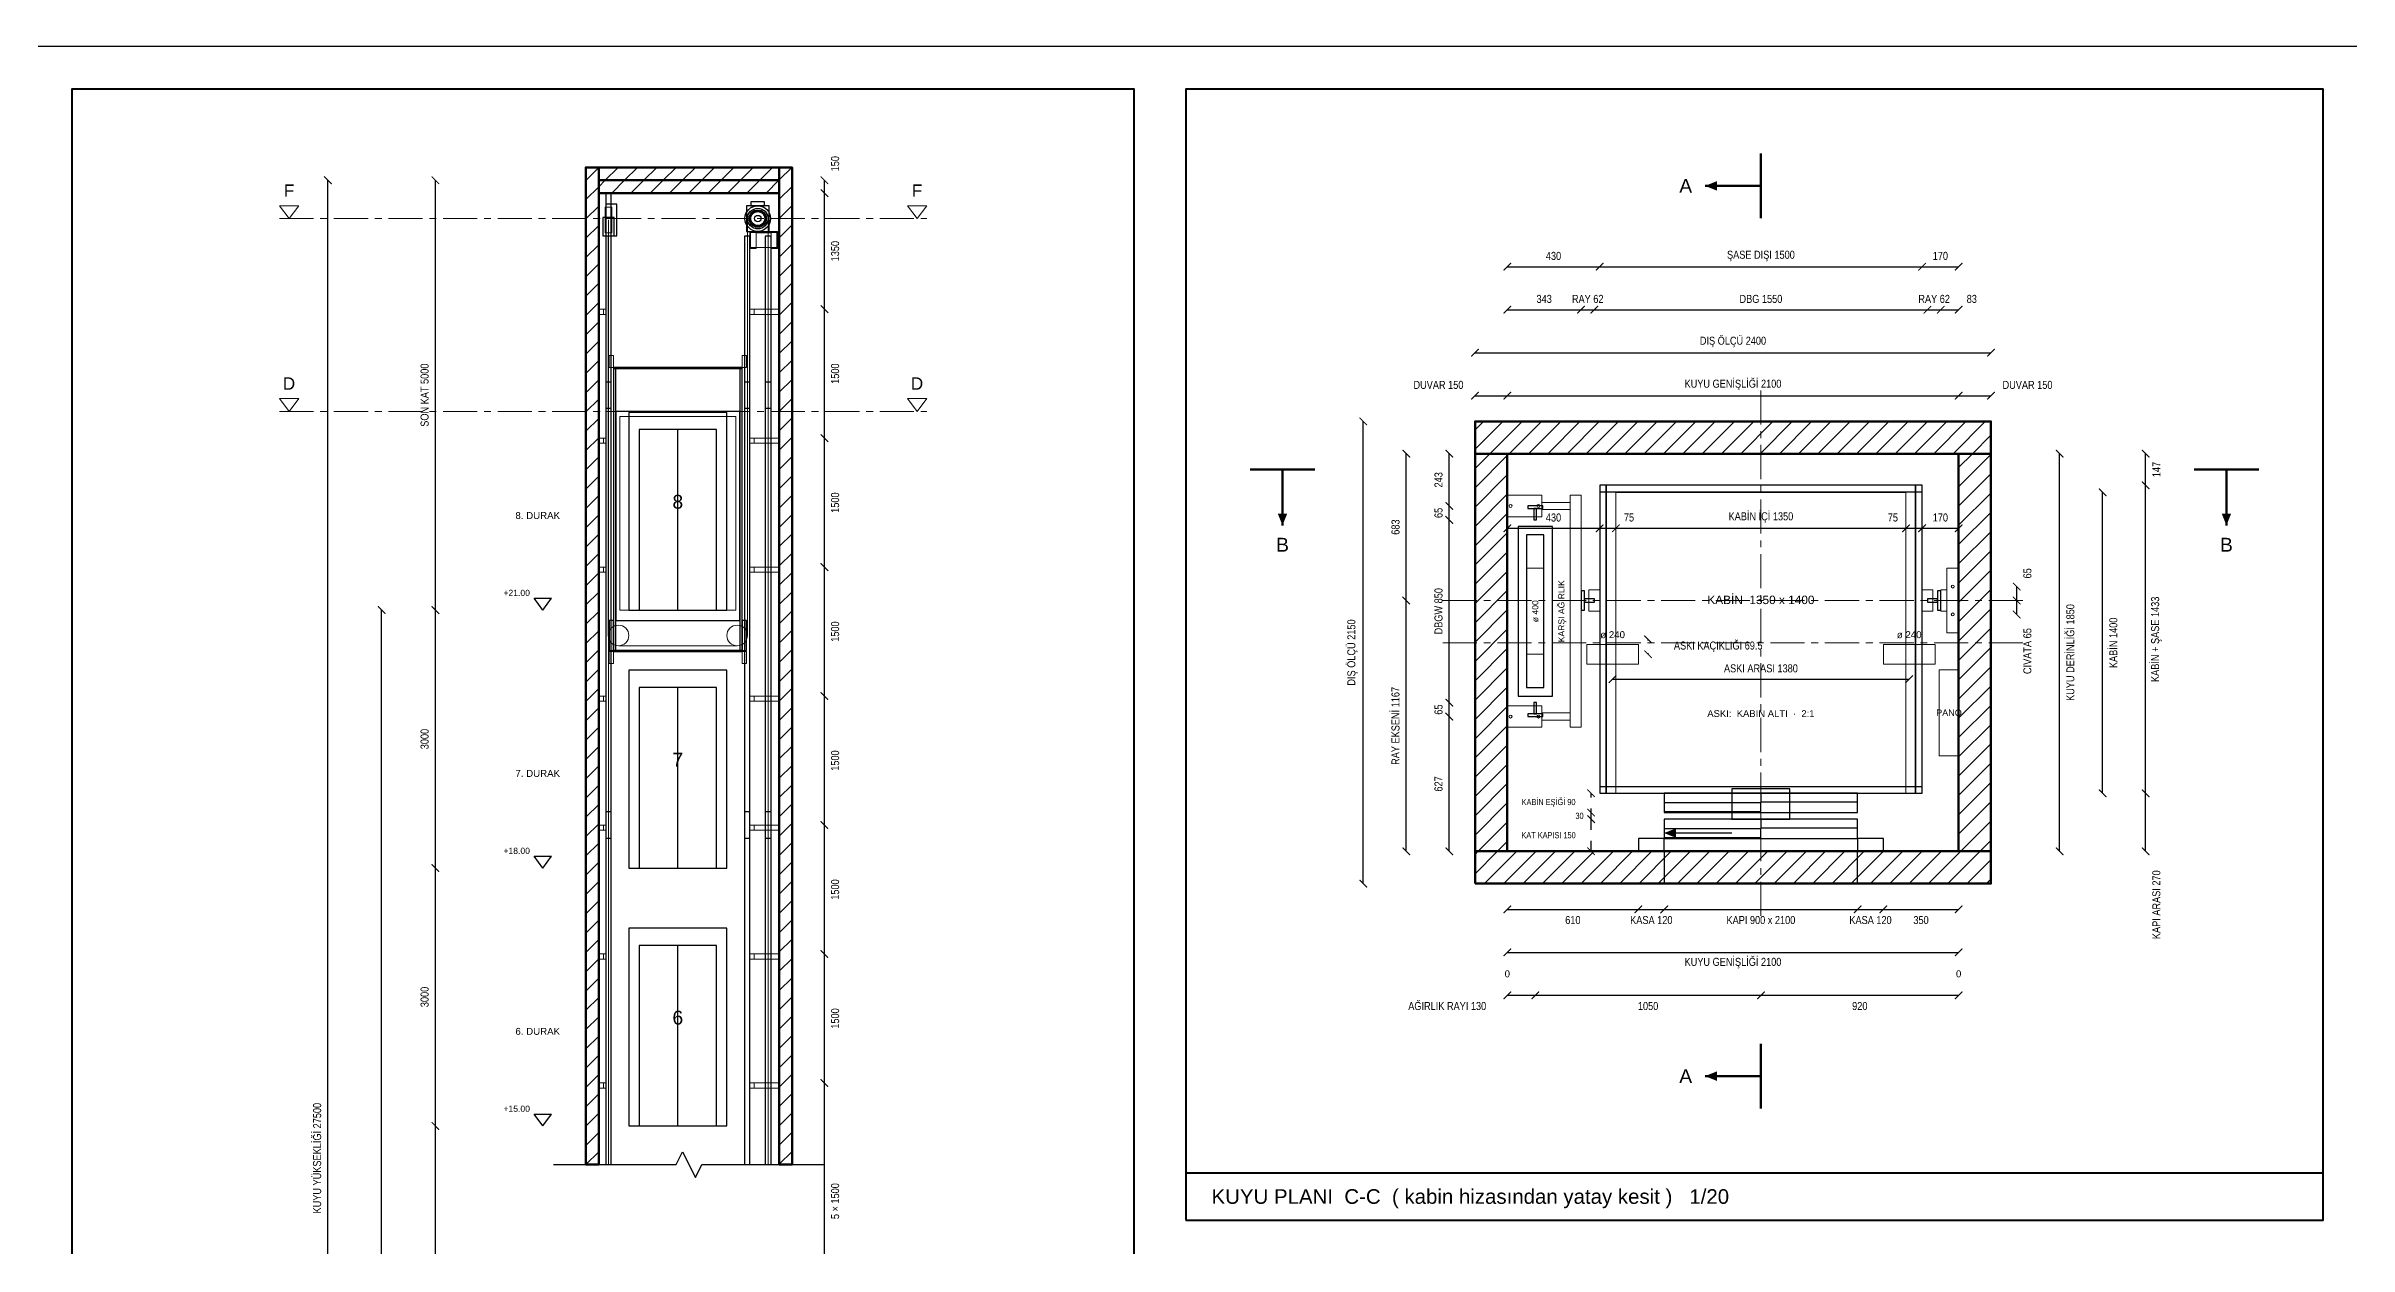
# Model space of a CAD drawing. Header units: millimetres. Extents: x -4216 to -974, y 1159 to 1759.
# Drawn here: x -3804 to -3268, y 1480 to 1759 of the extents above; entities that cross this region are included whole.
import ezdxf
from ezdxf.enums import TextEntityAlignment as Align

# ---------------------------------------------------------------- set-up
doc = ezdxf.new("R2010")
doc.units = ezdxf.units.MM
doc.linetypes.add('CENTER', pattern=[5.08, 3.175, -0.635, 0.635, -0.635])
doc.linetypes.add('DASHED', pattern=[1.524, 1.27, -0.254])
for name, color, linetype, lineweight in [('AGIRLIK', 30, 'Continuous', 30), ('BAGLANTI', 8, 'Continuous', 25), ('CERCEVE', 7, 'Continuous', 40), ('CIVATA', 3, 'Continuous', 13), ('EKSEN', 1, 'CENTER', 13), ('GIZLI', 8, 'DASHED', 13), ('HALAT', 6, 'Continuous', 18), ('KABIN', 7, 'Continuous', 30), ('KABIN-IC', 6, 'Continuous', 20), ('KAPI', 30, 'Continuous', 30), ('KASNAK', 90, 'Continuous', 20), ('KESIT', 7, 'Continuous', 50), ('KONSOL', 3, 'Continuous', 18), ('KUYU-DUVAR', 7, 'Continuous', 50), ('KUYU-IC', 7, 'Continuous', 25), ('MAKINE', 5, 'Continuous', 30), ('OLCU', 5, 'Continuous', 13), ('PANO', 150, 'Continuous', 20), ('PATEN', 200, 'Continuous', 20), ('RAY', 3, 'Continuous', 25), ('SASE', 6, 'Continuous', 30), ('SEVIYE', 2, 'Continuous', 13), ('t-çap', 7, 'Continuous', 25), ('TARAMA', 8, 'Continuous', 13), ('YAZI', 7, 'Continuous', 0)]:
    doc.layers.add(name, color=color, linetype=linetype, lineweight=lineweight)
doc.styles.add('ASANSOR', font='arial.ttf')
doc.styles.add('OpenSansCondensed-Light', font='OpenSansCondensed-Light.ttf')
doc.dimstyles.new('EZDXF', dxfattribs={"dimtxt": 0.25, "dimasz": 0.175, "dimexe": 0.375, "dimexo": 0.125, "dimgap": 0.1, "dimtad": 1, "dimlfac": 100, "dimzin": 12, "dimdsep": 46, "dimtxsty": 'OpenSansCondensed-Light', "dimblk": 'ARCHTICK', "dimcen": 2.5, "dimazin": 3, "dimtfac": 0.5, "dimtmove": 2, "dimatfit": 3})

# ---------------------------------------------------------------- blocks, each defined once
blk = doc.blocks.new('_ARCHTICK')
at = {"color": 0, "linetype": 'BYBLOCK', "const_width": 0.15}
blk.add_lwpolyline([(-0.5, -0.5), (0.5, 0.5)], dxfattribs=at)
blk = doc.blocks.new('*D59')
at = {"color": 0}
blk.add_line((-150, 2120), (0, 2120), dxfattribs=at)
at = {"layer": 'Defpoints'}
for p in [(-150, 2120), (-150, 0), (0, 0)]:
    blk.add_point(p, dxfattribs=at)
at = {"layer": 'OLCU', "color": 0, "xscale": 35, "yscale": 35, "rotation": 180}
blk.add_blockref('_ARCHTICK', (-150, 2120), dxfattribs=at)
at = {"layer": 'OLCU', "color": 0, "xscale": 35, "yscale": 35}
blk.add_blockref('_ARCHTICK', (0, 2120), dxfattribs=at)
at = {"layer": 'OLCU', "color": 5, "insert": (-320.4, 2170), "char_height": 37.23, "attachment_point": 5, "style": 'OpenSansCondensed-Light'}
blk.add_mtext('DUVAR 150', dxfattribs=at)
blk = doc.blocks.new('*D61')
at = {"color": 0}
blk.add_line((2100, 2120), (2250, 2120), dxfattribs=at)
at = {"layer": 'Defpoints'}
for p in [(2100, 2120), (2100, 0), (2250, 0)]:
    blk.add_point(p, dxfattribs=at)
at = {"layer": 'OLCU', "color": 0, "xscale": 35, "yscale": 35, "rotation": 180}
blk.add_blockref('_ARCHTICK', (2100, 2120), dxfattribs=at)
at = {"layer": 'OLCU', "color": 0, "xscale": 35, "yscale": 35}
blk.add_blockref('_ARCHTICK', (2250, 2120), dxfattribs=at)
at = {"layer": 'OLCU', "color": 5, "insert": (2420.4, 2170), "char_height": 37.23, "attachment_point": 5, "style": 'OpenSansCondensed-Light'}
blk.add_mtext('DUVAR 150', dxfattribs=at)
blk = doc.blocks.new('*D63')
at = {"color": 0}
blk.add_line((0, 2520), (343, 2520), dxfattribs=at)
at = {"layer": 'Defpoints'}
for p in [(0, 2520), (0, 0), (343, 0)]:
    blk.add_point(p, dxfattribs=at)
at = {"layer": 'OLCU', "color": 0, "xscale": 35, "yscale": 35, "rotation": 180}
blk.add_blockref('_ARCHTICK', (0, 2520), dxfattribs=at)
at = {"layer": 'OLCU', "color": 0, "xscale": 35, "yscale": 35}
blk.add_blockref('_ARCHTICK', (343, 2520), dxfattribs=at)
at = {"layer": 'OLCU', "color": 5, "insert": (171.5, 2570), "char_height": 37.23, "attachment_point": 5, "style": 'OpenSansCondensed-Light'}
blk.add_mtext('343', dxfattribs=at)
blk = doc.blocks.new('*D77')
at = {"color": 0}
blk.add_line((0, -670), (130, -670), dxfattribs=at)
at = {"layer": 'Defpoints'}
for p in [(0, 0), (130, 0), (0, -670)]:
    blk.add_point(p, dxfattribs=at)
at = {"layer": 'OLCU', "color": 0, "xscale": 35, "yscale": 35, "rotation": 180}
blk.add_blockref('_ARCHTICK', (0, -670), dxfattribs=at)
at = {"layer": 'OLCU', "color": 0, "xscale": 35, "yscale": 35}
blk.add_blockref('_ARCHTICK', (130, -670), dxfattribs=at)
at = {"layer": 'OLCU', "color": 5, "insert": (-279.6, -720), "char_height": 37.232, "attachment_point": 5, "style": 'OpenSansCondensed-Light'}
blk.add_mtext('AĞIRLIK RAYI 130', dxfattribs=at)
blk = doc.blocks.new('*D80')
at = {"color": 0}
blk.add_line((-270, 0), (-270, 627), dxfattribs=at)
at = {"layer": 'Defpoints'}
for p in [(0, 627), (-270, 0), (0, 0)]:
    blk.add_point(p, dxfattribs=at)
at = {"layer": 'OLCU', "color": 0, "xscale": 35, "yscale": 35}
for p, rotation in [((-270, 627), 90), ((-270, 0), 270)]:
    blk.add_blockref('_ARCHTICK', p, dxfattribs=dict(at, rotation=rotation))
at = {"layer": 'OLCU', "color": 5, "insert": (-320, 313.5), "char_height": 37.23, "attachment_point": 5, "rotation": 90, "style": 'OpenSansCondensed-Light'}
blk.add_mtext('627', dxfattribs=at)
blk = doc.blocks.new('*D81')
at = {"color": 0}
blk.add_line((-270, 627), (-270, 692), dxfattribs=at)
at = {"layer": 'Defpoints'}
for p in [(0, 692), (-270, 627), (0, 627)]:
    blk.add_point(p, dxfattribs=at)
at = {"layer": 'OLCU', "color": 0, "xscale": 35, "yscale": 35}
for p, rotation in [((-270, 692), 270), ((-270, 627), 90)]:
    blk.add_blockref('_ARCHTICK', p, dxfattribs=dict(at, rotation=rotation))
at = {"layer": 'OLCU', "color": 5, "insert": (-320, 659.5), "char_height": 37.23, "attachment_point": 5, "rotation": 90, "style": 'OpenSansCondensed-Light'}
blk.add_mtext('65', dxfattribs=at)
blk = doc.blocks.new('*D83')
at = {"color": 0}
blk.add_line((-270, 1542), (-270, 1607), dxfattribs=at)
at = {"layer": 'Defpoints'}
for p in [(-270, 1542), (0, 1607), (0, 1542)]:
    blk.add_point(p, dxfattribs=at)
at = {"layer": 'OLCU', "color": 0, "xscale": 35, "yscale": 35}
for p, rotation in [((-270, 1607), 270), ((-270, 1542), 90)]:
    blk.add_blockref('_ARCHTICK', p, dxfattribs=dict(at, rotation=rotation))
at = {"layer": 'OLCU', "color": 5, "insert": (-320, 1574.5), "char_height": 37.23, "attachment_point": 5, "rotation": 90, "style": 'OpenSansCondensed-Light'}
blk.add_mtext('65', dxfattribs=at)
blk = doc.blocks.new('*D84')
at = {"color": 0}
blk.add_line((-270, 1607), (-270, 1850), dxfattribs=at)
at = {"layer": 'Defpoints'}
for p in [(0, 1850), (-270, 1607), (0, 1607)]:
    blk.add_point(p, dxfattribs=at)
at = {"layer": 'OLCU', "color": 0, "xscale": 35, "yscale": 35}
for p, rotation in [((-270, 1850), 90), ((-270, 1607), 270)]:
    blk.add_blockref('_ARCHTICK', p, dxfattribs=dict(at, rotation=rotation))
at = {"layer": 'OLCU', "color": 5, "insert": (-320, 1728.5), "char_height": 37.23, "attachment_point": 5, "rotation": 90, "style": 'OpenSansCondensed-Light'}
blk.add_mtext('243', dxfattribs=at)
blk = doc.blocks.new('*D85')
at = {"color": 0}
blk.add_line((-470, 0), (-470, 1167), dxfattribs=at)
at = {"layer": 'Defpoints'}
for p in [(0, 1167), (-470, 0), (0, 0)]:
    blk.add_point(p, dxfattribs=at)
at = {"layer": 'OLCU', "color": 0, "xscale": 35, "yscale": 35}
for p, rotation in [((-470, 1167), 90), ((-470, 0), 270)]:
    blk.add_blockref('_ARCHTICK', p, dxfattribs=dict(at, rotation=rotation))
at = {"layer": 'OLCU', "color": 5, "insert": (-520, 583.5), "char_height": 37.232, "attachment_point": 5, "rotation": 90, "style": 'OpenSansCondensed-Light'}
blk.add_mtext('RAY EKSENİ 1167', dxfattribs=at)
blk = doc.blocks.new('*D86')
at = {"color": 0}
blk.add_line((-470, 1167), (-470, 1850), dxfattribs=at)
at = {"layer": 'Defpoints'}
for p in [(0, 1850), (-470, 1167), (0, 1167)]:
    blk.add_point(p, dxfattribs=at)
at = {"layer": 'OLCU', "color": 0, "xscale": 35, "yscale": 35}
for p, rotation in [((-470, 1850), 90), ((-470, 1167), 270)]:
    blk.add_blockref('_ARCHTICK', p, dxfattribs=dict(at, rotation=rotation))
at = {"layer": 'OLCU', "color": 5, "insert": (-520, 1508.5), "char_height": 37.23, "attachment_point": 5, "rotation": 90, "style": 'OpenSansCondensed-Light'}
blk.add_mtext('683', dxfattribs=at)
blk = doc.blocks.new('*D88')
at = {"color": 0}
blk.add_line((2370, 1102), (2370, 1167), dxfattribs=at)
at = {"layer": 'Defpoints'}
for p in [(0, 1167), (0, 1102), (2370, 1102)]:
    blk.add_point(p, dxfattribs=at)
at = {"layer": 'OLCU', "color": 0, "xscale": 35, "yscale": 35}
for p, rotation in [((2370, 1167), 270), ((2370, 1102), 90)]:
    blk.add_blockref('_ARCHTICK', p, dxfattribs=dict(at, rotation=rotation))
at = {"layer": 'OLCU', "color": 5, "insert": (2420, 931.6), "char_height": 37.23, "attachment_point": 5, "rotation": 90, "style": 'OpenSansCondensed-Light'}
blk.add_mtext('CIVATA 65', dxfattribs=at)
blk = doc.blocks.new('*D92')
at = {"color": 0}
blk.add_line((2970, 0), (2970, 270), dxfattribs=at)
at = {"layer": 'Defpoints'}
for p in [(0, 270), (0, 0), (2970, 0)]:
    blk.add_point(p, dxfattribs=at)
at = {"layer": 'OLCU', "color": 0, "xscale": 35, "yscale": 35}
for p, rotation in [((2970, 270), 90), ((2970, 0), 270)]:
    blk.add_blockref('_ARCHTICK', p, dxfattribs=dict(at, rotation=rotation))
at = {"layer": 'OLCU', "color": 5, "insert": (3020, -248.4), "char_height": 37.232, "attachment_point": 5, "rotation": 90, "style": 'OpenSansCondensed-Light'}
blk.add_mtext('KAPI ARASI 270', dxfattribs=at)
blk = doc.blocks.new('*D93')
at = {"color": 0}
blk.add_line((2970, 270), (2970, 1703), dxfattribs=at)
at = {"layer": 'Defpoints'}
for p in [(0, 1703), (0, 270), (2970, 270)]:
    blk.add_point(p, dxfattribs=at)
at = {"layer": 'OLCU', "color": 0, "xscale": 35, "yscale": 35}
for p, rotation in [((2970, 1703), 90), ((2970, 270), 270)]:
    blk.add_blockref('_ARCHTICK', p, dxfattribs=dict(at, rotation=rotation))
at = {"layer": 'OLCU', "color": 5, "insert": (3020, 986.5), "char_height": 37.232, "attachment_point": 5, "rotation": 90, "style": 'OpenSansCondensed-Light'}
blk.add_mtext('KABİN + ŞASE 1433', dxfattribs=at)
blk = doc.blocks.new('*D94')
at = {"color": 0}
blk.add_line((2970, 1703), (2970, 1850), dxfattribs=at)
at = {"layer": 'Defpoints'}
for p in [(0, 1850), (0, 1703), (2970, 1703)]:
    blk.add_point(p, dxfattribs=at)
at = {"layer": 'OLCU', "color": 0, "xscale": 35, "yscale": 35}
for p, rotation in [((2970, 1850), 90), ((2970, 1703), 270)]:
    blk.add_blockref('_ARCHTICK', p, dxfattribs=dict(at, rotation=rotation))
at = {"layer": 'OLCU', "color": 5, "insert": (3020, 1776.5), "char_height": 37.23, "attachment_point": 5, "rotation": 90, "style": 'OpenSansCondensed-Light'}
blk.add_mtext('147', dxfattribs=at)
blk = doc.blocks.new('*D100')
at = {"color": 0}
for p, q in [((390, 100.57), (390, 150)), ((390, 0), (390, 49.43))]:
    blk.add_line(p, q, dxfattribs=at)
at = {"layer": 'Defpoints'}
for p in [(0, 150), (0, 0), (390, 0)]:
    blk.add_point(p, dxfattribs=at)
at = {"layer": 'OLCU', "color": 0, "xscale": 35, "yscale": 35}
for p, rotation in [((390, 150), 90), ((390, 0), 270)]:
    blk.add_blockref('_ARCHTICK', p, dxfattribs=dict(at, rotation=rotation))
at = {"layer": 'OLCU', "color": 5, "insert": (192, 75), "char_height": 28.64, "attachment_point": 5, "style": 'OpenSansCondensed-Light'}
blk.add_mtext('KAT KAPISI 150', dxfattribs=at)
blk = doc.blocks.new('*D101')
at = {"color": 0}
blk.add_line((390, 150), (390, 180), dxfattribs=at)
at = {"layer": 'Defpoints'}
for p in [(0, 180), (0, 150), (390, 150)]:
    blk.add_point(p, dxfattribs=at)
at = {"layer": 'OLCU', "color": 0, "xscale": 35, "yscale": 35}
for p, rotation in [((390, 180), 270), ((390, 150), 90)]:
    blk.add_blockref('_ARCHTICK', p, dxfattribs=dict(at, rotation=rotation))
at = {"layer": 'OLCU', "color": 5, "insert": (336, 165), "char_height": 28.6, "attachment_point": 5, "style": 'OpenSansCondensed-Light'}
blk.add_mtext('30', dxfattribs=at)
blk = doc.blocks.new('*D102')
at = {"color": 0}
for p, q in [((390, 250.57), (390, 270)), ((390, 180), (390, 199.43))]:
    blk.add_line(p, q, dxfattribs=at)
at = {"layer": 'Defpoints'}
for p in [(0, 270), (0, 180), (390, 180)]:
    blk.add_point(p, dxfattribs=at)
at = {"layer": 'OLCU', "color": 0, "xscale": 35, "yscale": 35}
for p, rotation in [((390, 270), 90), ((390, 180), 270)]:
    blk.add_blockref('_ARCHTICK', p, dxfattribs=dict(at, rotation=rotation))
at = {"layer": 'OLCU', "color": 5, "insert": (192, 225), "char_height": 28.64, "attachment_point": 5, "style": 'OpenSansCondensed-Light'}
blk.add_mtext('KABİN EŞİĞİ 90', dxfattribs=at)
blk = doc.blocks.new('*D104')
at = {"color": 0}
for p, q in [((655, 981.616), (655, 986.5)), ((655, 917), (655, 921.884))]:
    blk.add_line(p, q, dxfattribs=at)
at = {"layer": 'Defpoints'}
for p in [(0, 986.5), (0, 917), (655, 917)]:
    blk.add_point(p, dxfattribs=at)
at = {"layer": 'OLCU', "color": 0, "xscale": 35, "yscale": 35}
for p, rotation in [((655, 986.5), 270), ((655, 917), 90)]:
    blk.add_blockref('_ARCHTICK', p, dxfattribs=dict(at, rotation=rotation))
at = {"layer": 'OLCU', "color": 5, "insert": (981.4, 951.75), "char_height": 37.232, "attachment_point": 5, "style": 'OpenSansCondensed-Light'}
blk.add_mtext('ASKI KAÇIKLIĞI 69.5', dxfattribs=at)
blk = doc.blocks.new('CIZIM_KUYU_KESITI_ON', base_point=(-6128.75, -3967))
at = {"layer": 'TARAMA'}
h = blk.add_hatch(dxfattribs=at)
h.set_pattern_fill('ANSI31', scale=50)
h.paths.add_polyline_path([(-150, 9800), (0, 9800), (0, 21400), (-150, 21400)])
h = blk.add_hatch(dxfattribs=at)
h.set_pattern_fill('ANSI31', scale=50)
h.paths.add_polyline_path([(0, 21250), (2100, 21250), (2100, 21400), (0, 21400)])
h = blk.add_hatch(dxfattribs=at)
h.set_pattern_fill('ANSI31', scale=50)
h.paths.add_polyline_path([(0, 21100), (2100, 21100), (2100, 21250), (0, 21250)])
h = blk.add_hatch(dxfattribs=at)
h.set_pattern_fill('ANSI31', scale=50)
h.paths.add_polyline_path([(2100, 9800), (2250, 9800), (2250, 21400), (2100, 21400)])
at = {"layer": 'BAGLANTI', "ltscale": 125}
for points in [[(83, 20605), (210, 20605), (210, 20970), (83, 20970)], [(1718, 20655), (1982, 20655), (1982, 20953), (1718, 20953)]]:
    blk.add_lwpolyline(points, close=True, dxfattribs=at)
at = {"layer": 'CERCEVE', "ltscale": 125}
blk.add_lwpolyline([(-6128.75, -3967), (6228.75, -3967), (6228.75, 22309), (-6128.75, 22309)], close=True, dxfattribs=at)
at = {"layer": 'GIZLI', "ltscale": 125}
blk.add_lwpolyline([(470, 16250), (1370, 16250), (1370, 18350), (470, 18350)], close=True, dxfattribs=at)
at = {"layer": 'HALAT', "ltscale": 125}
for p, q in [((114, 9800), (114, 20788)), ((114, 9800), (114, 20788)), ((1730, 15955), (1730, 20804)), ((1970, 9800), (1970, 20804)), ((1970, 9800), (1970, 20655)), ((110, 15955), (110, 20605)), ((230, 15835), (1610, 15835))]:
    blk.add_line(p, q, dxfattribs=at)
at = {"layer": 'KABIN', "ltscale": 125}
blk.add_lwpolyline([(200, 16130), (1640, 16130), (1640, 18560), (200, 18560)], close=True, dxfattribs=at)
at = {"layer": 'KABIN-IC', "ltscale": 125}
blk.add_lwpolyline([(245, 16250), (1595, 16250), (1595, 18500), (245, 18500)], close=True, dxfattribs=at)
at = {"layer": 'KAPI', "ltscale": 125}
for p, q in [((920, 16250), (920, 18350)), ((920, 13250), (920, 15350)), ((920, 10250), (920, 12350))]:
    blk.add_line(p, q, dxfattribs=at)
for points in [[(350, 16250), (1490, 16250), (1490, 18550), (350, 18550)], [(470, 16250), (1370, 16250), (1370, 18350), (470, 18350)], [(350, 13250), (1490, 13250), (1490, 15550), (350, 15550)], [(470, 13250), (1370, 13250), (1370, 15350), (470, 15350)], [(350, 10250), (1490, 10250), (1490, 12550), (350, 12550)], [(470, 10250), (1370, 10250), (1370, 12350), (470, 12350)]]:
    blk.add_lwpolyline(points, close=True, dxfattribs=at)
at = {"layer": 'KASNAK', "ltscale": 125}
blk.add_lwpolyline([(74, 20638), (154, 20638), (154, 20938), (74, 20938)], close=True, dxfattribs=at)
for centre in [(1850, 20804), (230, 15955), (1610, 15955)]:
    blk.add_circle(centre, 120, dxfattribs=at)
at = {"layer": 'KONSOL', "ltscale": 125}
for p, q in [((1832, 20643.5), (1765.5, 20643.5)), ((1765.5, 20466.5), (1765.5, 20643.5)), ((1832, 20643.5), (1765.5, 20643.5)), ((1765.5, 20466.5), (1765.5, 20643.5)), ((2005, 20643.5), (2071.5, 20643.5)), ((2005, 20643.5), (2071.5, 20643.5)), ((2071.5, 20466.5), (2071.5, 20643.5)), ((2071.5, 20466.5), (2071.5, 20643.5)), ((1765.5, 20466.5), (1832, 20466.5)), ((1765.5, 20466.5), (1832, 20466.5)), ((2071.5, 20466.5), (2005, 20466.5)), ((2071.5, 20466.5), (2005, 20466.5))]:
    blk.add_line(p, q, dxfattribs=at)
for points in [[(1757, 20455), (1832, 20455), (1832, 20655), (1757, 20655)], [(1832, 20640), (2005, 20640), (2005, 20655), (1832, 20655)], [(1832, 20466.5), (2005, 20466.5), (2005, 20643.5), (1832, 20643.5)], [(1832, 20466.5), (2005, 20466.5), (2005, 20643.5), (1832, 20643.5)], [(2005, 20455), (2080, 20455), (2080, 20655), (2005, 20655)], [(0, 19690), (55, 19690), (55, 19750), (0, 19750)], [(55, 19690), (83, 19690), (83, 19750), (55, 19750)], [(1757, 19690), (1807, 19690), (1807, 19750), (1757, 19750)], [(1807, 19690), (1940, 19690), (1940, 19750), (1807, 19750)], [(1807, 19690), (1940, 19690), (1940, 19750), (1807, 19750)], [(1940, 19690), (2100, 19690), (2100, 19750), (1940, 19750)], [(1940, 19690), (2100, 19690), (2100, 19750), (1940, 19750)], [(0, 18190), (55, 18190), (55, 18250), (0, 18250)], [(55, 18190), (83, 18190), (83, 18250), (55, 18250)], [(1757, 18190), (1807, 18190), (1807, 18250), (1757, 18250)], [(1807, 18190), (1940, 18190), (1940, 18250), (1807, 18250)], [(1807, 18190), (1940, 18190), (1940, 18250), (1807, 18250)], [(1940, 18190), (2100, 18190), (2100, 18250), (1940, 18250)], [(1940, 18190), (2100, 18190), (2100, 18250), (1940, 18250)], [(0, 16690), (55, 16690), (55, 16750), (0, 16750)], [(55, 16690), (83, 16690), (83, 16750), (55, 16750)], [(1757, 16690), (1807, 16690), (1807, 16750), (1757, 16750)], [(1807, 16690), (1940, 16690), (1940, 16750), (1807, 16750)], [(1807, 16690), (1940, 16690), (1940, 16750), (1807, 16750)], [(1940, 16690), (2100, 16690), (2100, 16750), (1940, 16750)], [(1940, 16690), (2100, 16690), (2100, 16750), (1940, 16750)], [(0, 15190), (55, 15190), (55, 15250), (0, 15250)], [(55, 15190), (83, 15190), (83, 15250), (55, 15250)], [(1757, 15190), (1807, 15190), (1807, 15250), (1757, 15250)], [(1807, 15190), (1940, 15190), (1940, 15250), (1807, 15250)], [(1807, 15190), (1940, 15190), (1940, 15250), (1807, 15250)], [(1940, 15190), (2100, 15190), (2100, 15250), (1940, 15250)], [(1940, 15190), (2100, 15190), (2100, 15250), (1940, 15250)], [(0, 13690), (55, 13690), (55, 13750), (0, 13750)], [(55, 13690), (83, 13690), (83, 13750), (55, 13750)], [(1757, 13690), (1807, 13690), (1807, 13750), (1757, 13750)], [(1807, 13690), (1940, 13690), (1940, 13750), (1807, 13750)], [(1807, 13690), (1940, 13690), (1940, 13750), (1807, 13750)], [(1940, 13690), (2100, 13690), (2100, 13750), (1940, 13750)], [(1940, 13690), (2100, 13690), (2100, 13750), (1940, 13750)], [(0, 12190), (55, 12190), (55, 12250), (0, 12250)], [(55, 12190), (83, 12190), (83, 12250), (55, 12250)], [(1757, 12190), (1807, 12190), (1807, 12250), (1757, 12250)], [(1807, 12190), (1940, 12190), (1940, 12250), (1807, 12250)], [(1807, 12190), (1940, 12190), (1940, 12250), (1807, 12250)], [(1940, 12190), (2100, 12190), (2100, 12250), (1940, 12250)], [(1940, 12190), (2100, 12190), (2100, 12250), (1940, 12250)], [(0, 10690), (55, 10690), (55, 10750), (0, 10750)], [(55, 10690), (83, 10690), (83, 10750), (55, 10750)], [(1757, 10690), (1807, 10690), (1807, 10750), (1757, 10750)], [(1807, 10690), (1940, 10690), (1940, 10750), (1807, 10750)], [(1807, 10690), (1940, 10690), (1940, 10750), (1807, 10750)], [(1940, 10690), (2100, 10690), (2100, 10750), (1940, 10750)], [(1940, 10690), (2100, 10690), (2100, 10750), (1940, 10750)]]:
    blk.add_lwpolyline(points, close=True, dxfattribs=at)
at = {"layer": 'KUYU-DUVAR', "ltscale": 125}
for points in [[(-150, 9800), (0, 9800), (0, 21400), (-150, 21400)], [(0, 21250), (2100, 21250), (2100, 21400), (0, 21400)], [(0, 21100), (2100, 21100), (2100, 21250), (0, 21250)], [(2100, 9800), (2250, 9800), (2250, 21400), (2100, 21400)]]:
    blk.add_lwpolyline(points, close=True, dxfattribs=at)
at = {"layer": 'KUYU-IC', "ltscale": 125}
for p, q in [((-750, 16387.5), (-550, 16387.5)), ((-650, 16250), (-750, 16387.5)), ((-650, 16250), (-550, 16387.5)), ((-750, 13387.5), (-550, 13387.5)), ((-650, 13250), (-750, 13387.5)), ((-650, 13250), (-550, 13387.5)), ((-750, 10387.5), (-550, 10387.5)), ((-650, 10250), (-750, 10387.5)), ((-650, 10250), (-550, 10387.5)), ((900, 9800), (975, 9950)), ((975, 9950), (1125, 9650)), ((-525, 9800), (900, 9800)), ((1125, 9650), (1200, 9800)), ((1200, 9800), (2625, 9800))]:
    blk.add_line(p, q, dxfattribs=at)
at = {"layer": 'MAKINE', "ltscale": 125}
for points in [[(1770, 20953), (1930, 20953), (1930, 21000), (1770, 21000)], [(49, 20605), (179, 20605), (179, 20817), (49, 20817)]]:
    blk.add_lwpolyline(points, close=True, dxfattribs=at)
for radius in [149, 119.2, 119.2, 100.575, 89.4, 81.95, 37.25]:
    blk.add_circle((1850, 20804), radius, dxfattribs=at)
at = {"layer": 'PATEN', "ltscale": 125}
for points in [[(120, 19070), (170, 19070), (170, 19210), (120, 19210)], [(1670, 19070), (1720, 19070), (1720, 19210), (1670, 19210)], [(120, 15630), (170, 15630), (170, 15770), (120, 15770)], [(1670, 15630), (1720, 15630), (1720, 15770), (1670, 15770)]]:
    blk.add_lwpolyline(points, close=True, dxfattribs=at)
at = {"layer": 'RAY', "ltscale": 125}
for points in [[(83, 9800), (145, 9800), (145, 21100), (83, 21100)], [(1695, 9800), (1757, 9800), (1757, 20600), (1695, 20600)], [(1935, 9800), (2005, 9800), (2005, 20600), (1935, 20600)], [(1935, 9800), (2005, 9800), (2005, 20600), (1935, 20600)], [(83, 18597.5), (145, 18597.5), (145, 18902.5), (83, 18902.5)], [(1695, 18597.5), (1757, 18597.5), (1757, 18902.5), (1695, 18902.5)], [(1935, 18597.5), (2005, 18597.5), (2005, 18902.5), (1935, 18902.5)], [(1935, 18597.5), (2005, 18597.5), (2005, 18902.5), (1935, 18902.5)], [(83, 13597.5), (145, 13597.5), (145, 13902.5), (83, 13902.5)], [(1695, 13597.5), (1757, 13597.5), (1757, 13902.5), (1695, 13902.5)], [(1935, 13597.5), (2005, 13597.5), (2005, 13902.5), (1935, 13902.5)], [(1935, 13597.5), (2005, 13597.5), (2005, 13902.5), (1935, 13902.5)]]:
    blk.add_lwpolyline(points, close=True, dxfattribs=at)
at = {"layer": 'SASE', "ltscale": 125}
for points in [[(170, 15770), (200, 15770), (200, 19070), (170, 19070)], [(170, 19060), (1670, 19060), (1670, 19070), (170, 19070)], [(1640, 15770), (1670, 15770), (1670, 19070), (1640, 19070)], [(120, 15780), (170, 15780), (170, 16130), (120, 16130)], [(1670, 15780), (1720, 15780), (1720, 16130), (1670, 16130)], [(170, 15770), (1670, 15770), (1670, 15780), (170, 15780)]]:
    blk.add_lwpolyline(points, close=True, dxfattribs=at)
at = {"layer": 'SEVIYE', "ltscale": 125}
for p, q in [((-3715, 20954), (-3490, 20954)), ((-3715, 20954), (-3602.5, 20804)), ((-3602.5, 20804), (-3490, 20954)), ((3590, 20954), (3815, 20954)), ((3590, 20954), (3702.5, 20804)), ((3702.5, 20804), (3815, 20954)), ((-3715, 18710), (-3490, 18710)), ((-3715, 18710), (-3602.5, 18560)), ((-3602.5, 18560), (-3490, 18710)), ((3590, 18710), (3815, 18710)), ((3590, 18710), (3702.5, 18560)), ((3702.5, 18560), (3815, 18710))]:
    blk.add_line(p, q, dxfattribs=at)
at = {"layer": 'SEVIYE', "linetype": 'CENTER', "ltscale": 125}
for p, q in [((-3715, 20804), (3815, 20804)), ((-3715, 18560), (3815, 18560))]:
    blk.add_line(p, q, dxfattribs=at)
at = {"layer": 'TARAMA', "ltscale": 125}
for points in [[(-150, 9800), (0, 9800), (0, 21400), (-150, 21400)], [(0, 21250), (2100, 21250), (2100, 21400), (0, 21400)], [(0, 21100), (2100, 21100), (2100, 21250), (0, 21250)], [(2100, 9800), (2250, 9800), (2250, 21400), (2100, 21400)]]:
    blk.add_lwpolyline(points, close=True, dxfattribs=at)
at = {"layer": 'YAZI', "style": 'ASANSOR'}
for s, height, p in [('F', 143.2, (-3602.5, 21129)), ('F', 143.2, (3702.5, 21129)), ('D', 143.2, (-3602.5, 18885)), ('D', 143.2, (3702.5, 18885)), ('8', 161.1, (920, 17510)), ('7', 161.1, (920, 14510)), ('6', 161.1, (920, 11510))]:
    blk.add_text(s, height=height, dxfattribs=at).set_placement(p, align=Align.MIDDLE_CENTER)
for s, height, p in [('8. DURAK', 80.55, (-450, 17350)), ('+21.00', 71.6, (-800, 16450)), ('7. DURAK', 80.55, (-450, 14350)), ('+18.00', 71.6, (-800, 13450)), ('6. DURAK', 80.55, (-450, 11350)), ('+15.00', 71.6, (-800, 10450))]:
    blk.add_text(s, height=height, dxfattribs=at).set_placement(p, align=Align.MIDDLE_RIGHT)
at = {"layer": 'OLCU'}
for base, p1, p2, location, text in [((2625, 21100), (0, 21100), (0, 21250), (2750, 21442), '150'), ((-3150, -1500), (0, -1500), (0, 21250), (-3275, 9875), 'KUYU YÜKSEKLİĞİ 27500'), ((-1900, 16250), (0, 16250), (0, 21250), (-2025, 18750), 'SON KAT 5000'), ((2625, 19750), (0, 19750), (0, 21100), (2750, 20425), '1350'), ((2625, 18250), (0, 18250), (0, 19750), (2750, 19000), '1500'), ((2625, 16750), (0, 16750), (0, 18250), (2750, 17500), '1500'), ((2625, 15250), (0, 15250), (0, 16750), (2750, 16000), '1500'), ((-2525, 0), (0, 0), (0, 16250), (-2650, 8125), 'SEYİR 21000'), ((-1900, 13250), (0, 13250), (0, 16250), (-2025, 14750), '3000'), ((2625, 13750), (0, 13750), (0, 15250), (2750, 14500), '1500'), ((2625, 12250), (0, 12250), (0, 13750), (2750, 13000), '1500'), ((-1900, 10250), (0, 10250), (0, 13250), (-2025, 11750), '3000'), ((2625, 10750), (0, 10750), (0, 12250), (2750, 11500), '1500'), ((2625, 8000), (0, 8000), (0, 10750), (2750, 9375), '5 × 1500'), ((-1900, 6000), (0, 6000), (0, 10250), (-2025, 8125), '3 × 3000')]:
    blk.add_linear_dim(base=base, p1=p1, p2=p2, angle=90, location=location, text=text, text_rotation=90, dimstyle='EZDXF', override={"dimtxt": 93.08, "dimasz": 87.5, "dimexe": 75, "dimexo": 62.5, "dimgap": 37.5, "dimse1": 1, "dimse2": 1, "dimclrt": 5, "dimtmove": 2}, dxfattribs=at).render()
blk = doc.blocks.new('CIZIM_KUYU_PLANI', base_point=(-1496, -1716))
at = {"layer": 'TARAMA'}
h = blk.add_hatch(dxfattribs=at)
h.set_pattern_fill('ANSI31', scale=20)
h.paths.add_polyline_path([(-150, 1850), (2250, 1850), (2250, 2000), (-150, 2000)])
h = blk.add_hatch(dxfattribs=at)
h.set_pattern_fill('ANSI31', scale=20)
h.paths.add_polyline_path([(-150, 0), (0, 0), (0, 1850), (-150, 1850)])
h = blk.add_hatch(dxfattribs=at)
h.set_pattern_fill('ANSI31', scale=20)
h.paths.add_polyline_path([(2100, 0), (2250, 0), (2250, 1850), (2100, 1850)])
h = blk.add_hatch(dxfattribs=at)
h.set_pattern_fill('ANSI31', scale=20)
h.paths.add_polyline_path([(-150, -150), (2250, -150), (2250, 0), (-150, 0)])
at = {"layer": 'AGIRLIK', "ltscale": 50}
for points in [[(50, 722), (210, 722), (210, 1512), (50, 1512)], [(90, 762), (170, 762), (170, 1472), (90, 1472)]]:
    blk.add_lwpolyline(points, close=True, dxfattribs=at)
at = {"layer": 'CERCEVE', "ltscale": 50}
blk.add_line((-1496, -1496), (3796, -1496), dxfattribs=at)
blk.add_lwpolyline([(-1496, -1716), (3796, -1716), (3796, 3546), (-1496, 3546)], close=True, dxfattribs=at)
at = {"layer": 'CIVATA', "ltscale": 50}
for centre in [(15, 1607), (145, 1607), (2072.5, 1232), (2072.5, 1102), (15, 627), (145, 627)]:
    blk.add_circle(centre, 7, dxfattribs=at)
at = {"layer": 'EKSEN', "linetype": 'CENTER', "ltscale": 50}
for p, q in [((1180, -300), (1180, 2150)), ((-300, 1167), (2400, 1167)), ((-300, 970), (2400, 970))]:
    blk.add_line(p, q, dxfattribs=at)
at = {"layer": 'KABIN', "ltscale": 50}
for points in [[(460, 270), (1900, 270), (1900, 1703), (460, 1703)], [(730, 180), (1630, 180), (1630, 270), (730, 270)], [(1045, 150), (1315, 150), (1315, 290), (1045, 290)]]:
    blk.add_lwpolyline(points, close=True, dxfattribs=at)
at = {"layer": 'KABIN-IC', "ltscale": 50}
blk.add_lwpolyline([(505, 270), (1855, 270), (1855, 1670), (505, 1670)], close=True, dxfattribs=at)
at = {"layer": 'KAPI'}
blk.add_line((1045, 85), (730, 85), dxfattribs=at)
at = {"layer": 'KAPI', "ltscale": 50}
for points in [[(730, 185), (1180, 185), (1180, 225), (730, 225)], [(1180, 230), (1630, 230), (1630, 270), (1180, 270)], [(730, 60), (1630, 60), (1630, 150), (730, 150)], [(1180, 110), (1630, 110), (1630, 150), (1180, 150)], [(610, 0), (730, 0), (730, 60), (610, 60)], [(730, 65), (1180, 65), (1180, 105), (730, 105)], [(730, -150), (1630, -150), (1630, 0), (730, 0)], [(1630, 0), (1750, 0), (1750, 60), (1630, 60)]]:
    blk.add_lwpolyline(points, close=True, dxfattribs=at)
at = {"layer": 'KAPI'}
blk.add_solid([(730, 85), (785, 63), (785, 107)], dxfattribs=at)
at = {"layer": 'KASNAK', "ltscale": 50}
for points in [[(90, 917), (170, 917), (170, 1317), (90, 1317)], [(370, 871), (610, 871), (610, 963), (370, 963)], [(1750, 871), (1990, 871), (1990, 963), (1750, 963)]]:
    blk.add_lwpolyline(points, close=True, dxfattribs=at)
at = {"layer": 'KESIT', "ltscale": 50}
for p, q in [((1180, 2946), (1180, 3246)), ((-896, 1776.5), (-1196, 1776.5)), ((3196, 1776.5), (3496, 1776.5)), ((1180, -896), (1180, -1196))]:
    blk.add_line(p, q, dxfattribs=at)
at = {"layer": 'KESIT'}
for p, q in [((1180, 3096), (920, 3096)), ((-1046, 1776.5), (-1046, 1516.5)), ((3346, 1776.5), (3346, 1516.5)), ((1180, -1046), (920, -1046))]:
    blk.add_line(p, q, dxfattribs=at)
for points in [[(920, 3096), (975, 3074), (975, 3118)], [(-1046, 1516.5), (-1024, 1571.5), (-1068, 1571.5)], [(3346, 1516.5), (3368, 1571.5), (3324, 1571.5)], [(920, -1046), (975, -1068), (975, -1024)]]:
    blk.add_solid(points, dxfattribs=at)
at = {"layer": 'KONSOL', "ltscale": 50}
for points in [[(0, 1557), (160, 1557), (160, 1657), (0, 1657)], [(160, 1590.33333), (293, 1590.33333), (293, 1623.66667), (160, 1623.66667)], [(293, 577), (343, 577), (343, 1657), (293, 1657)], [(2045, 1017), (2100, 1017), (2100, 1317), (2045, 1317)], [(2017, 1117), (2045, 1117), (2045, 1217), (2017, 1217)], [(0, 577), (160, 577), (160, 677), (0, 677)], [(160, 610.33333), (293, 610.33333), (293, 643.66667), (160, 643.66667)]]:
    blk.add_lwpolyline(points, close=True, dxfattribs=at)
at = {"layer": 'KUYU-DUVAR', "ltscale": 50}
for points in [[(-150, 1850), (2250, 1850), (2250, 2000), (-150, 2000)], [(-150, 0), (0, 0), (0, 1850), (-150, 1850)], [(2100, 0), (2250, 0), (2250, 1850), (2100, 1850)], [(-150, -150), (2250, -150), (2250, 0), (-150, 0)]]:
    blk.add_lwpolyline(points, close=True, dxfattribs=at)
at = {"layer": 'KUYU-IC', "ltscale": 50}
blk.add_lwpolyline([(0, 0), (2100, 0), (2100, 1850), (0, 1850)], close=True, dxfattribs=at)
at = {"layer": 'PANO', "ltscale": 50}
blk.add_lwpolyline([(2010, 445), (2100, 445), (2100, 845), (2010, 845)], close=True, dxfattribs=at)
at = {"layer": 'PATEN', "ltscale": 50}
for points in [[(380, 1117), (430, 1117), (430, 1217), (380, 1217)], [(1930, 1117), (1980, 1117), (1980, 1217), (1930, 1217)]]:
    blk.add_lwpolyline(points, close=True, dxfattribs=at)
at = {"layer": 'RAY', "ltscale": 50}
for points in [[(95, 1594.4), (165, 1594.4), (165, 1607), (95, 1607)], [(123.7, 1542), (136.3, 1542), (136.3, 1594.4), (123.7, 1594.4)], [(343, 1122.5), (359.02, 1122.5), (359.02, 1211.5), (343, 1211.5)], [(2000.98, 1122.5), (2017, 1122.5), (2017, 1211.5), (2000.98, 1211.5)], [(359.02, 1158.99), (405, 1158.99), (405, 1175.01), (359.02, 1175.01)], [(1955, 1158.99), (2000.98, 1158.99), (2000.98, 1175.01), (1955, 1175.01)], [(123.7, 639.6), (136.3, 639.6), (136.3, 692), (123.7, 692)], [(95, 627), (165, 627), (165, 639.6), (95, 639.6)]]:
    blk.add_lwpolyline(points, close=True, dxfattribs=at)
at = {"layer": 'SASE', "ltscale": 50}
for points in [[(430, 270), (460, 270), (460, 1703), (430, 1703)], [(430, 1673), (1930, 1673), (1930, 1703), (430, 1703)], [(1900, 270), (1930, 270), (1930, 1703), (1900, 1703)], [(430, 270), (1930, 270), (1930, 300), (430, 300)]]:
    blk.add_lwpolyline(points, close=True, dxfattribs=at)
at = {"layer": 'TARAMA', "ltscale": 50}
for points in [[(-150, 1850), (2250, 1850), (2250, 2000), (-150, 2000)], [(-150, 0), (0, 0), (0, 1850), (-150, 1850)], [(2100, 0), (2250, 0), (2250, 1850), (2100, 1850)], [(-150, -150), (2250, -150), (2250, 0), (-150, 0)]]:
    blk.add_lwpolyline(points, close=True, dxfattribs=at)
at = {"layer": 'CERCEVE', "style": 'ASANSOR'}
blk.add_text('KUYU PLANI  C-C  ( kabin hizasından yatay kesit )   1/20', height=68.02, dxfattribs=at).set_placement((-1376, -1606), align=Align.MIDDLE_LEFT)
at = {"layer": 'YAZI', "style": 'ASANSOR'}
for s, height, p in [('A', 64.44, (830, 3096)), ('B', 64.44, (-1046, 1426.5)), ('B', 64.44, (3346, 1426.5)), ('KABİN  1350 x 1400', 39.38, (1180, 1170)), ('ø 240', 32.22, (490, 1008)), ('ø 240', 32.22, (1870, 1008)), ('ASKI:  KABIN ALTI  ·  2:1', 31.504, (1180, 641)), ('PANO', 30.072, (2055, 645)), ('0', 32.22, (0, -570)), ('0', 32.22, (2100, -570)), ('A', 64.44, (830, -1046))]:
    blk.add_text(s, height=height, dxfattribs=at).set_placement(p, align=Align.MIDDLE_CENTER)
for s, p in [('KARŞI AĞIRLIK', (251.5, 1117)), ('ø 400', (130, 1117))]:
    blk.add_text(s, height=28.64, rotation=90, dxfattribs=at).set_placement(p, align=Align.MIDDLE_CENTER)
at = {"layer": 'OLCU'}
for base, p1, p2, location, text in [((0, 2720), (0, 0), (430, 0), (215, 2770), '430'), ((430, 2720), (430, 0), (1930, 0), (1180, 2770), 'ŞASE DIŞI 1500'), ((1930, 2720), (1930, 0), (2100, 0), (2015, 2770), '170'), ((343, 2520), (343, 0), (405, 0), (374, 2570), 'RAY 62'), ((405, 2520), (405, 0), (1955, 0), (1180, 2570), 'DBG 1550'), ((1955, 2520), (1955, 0), (2017, 0), (1986, 2570), 'RAY 62'), ((2017, 2520), (2017, 0), (2100, 0), (2161.2, 2570), '83'), ((-150, 2320), (-150, 0), (2250, 0), (1050, 2370), 'DIŞ ÖLÇÜ 2400'), ((0, 2120), (0, 0), (2100, 0), (1050, 2170), 'KUYU GENİŞLİĞİ 2100'), ((505, 1503), (505, 0), (1855, 0), (1180, 1553), 'KABİN İÇİ 1350'), ((0, 1503), (0, 0), (430, 0), (215, 1553), '430'), ((430, 1503), (430, 0), (505, 0), (566.2, 1553), '75'), ((1855, 1503), (1855, 0), (1930, 0), (1793.8, 1553), '75'), ((1930, 1503), (1930, 0), (2100, 0), (2015, 1553), '170'), ((490, 801), (490, 0), (1870, 0), (1180, 851), 'ASKI ARASI 1380'), ((0, -270), (0, 0), (610, 0), (305, -320), '610'), ((0, -470), (0, 0), (2100, 0), (1050, -520), 'KUYU GENİŞLİĞİ 2100'), ((130, -670), (130, 0), (1180, 0), (655, -720), '1050'), ((610, -270), (610, 0), (730, 0), (670, -320), 'KASA 120'), ((730, -270), (730, 0), (1630, 0), (1180, -320), 'KAPI 900 x 2100'), ((1180, -670), (1180, 0), (2100, 0), (1640, -720), '920'), ((1630, -270), (1630, 0), (1750, 0), (1690, -320), 'KASA 120'), ((1750, -270), (1750, 0), (2100, 0), (1925, -320), '350')]:
    blk.add_linear_dim(base=base, p1=p1, p2=p2, location=location, text=text, dimstyle='EZDXF', override={"dimtxt": 37.232, "dimasz": 35, "dimexe": 30, "dimexo": 25, "dimgap": 15, "dimse1": 1, "dimse2": 1, "dimclrt": 5, "dimtmove": 2}, dxfattribs=at).render()
for base, p1, p2, text, picture, middle in [((0, 2520), (0, 0), (343, 0), '343', '*D63', (171.5, 2570)), ((-150, 2120), (-150, 0), (0, 0), 'DUVAR 150', '*D59', (-320.4, 2170)), ((2100, 2120), (2100, 0), (2250, 0), 'DUVAR 150', '*D61', (2420.4, 2170)), ((0, -670), (0, 0), (130, 0), 'AĞIRLIK RAYI 130', '*D77', (-279.6, -720))]:
    dim = blk.add_linear_dim(base=base, p1=p1, p2=p2, text=text, dimstyle='EZDXF', override={"dimtxt": 37.232, "dimasz": 35, "dimexe": 30, "dimexo": 25, "dimgap": 15, "dimse1": 1, "dimse2": 1, "dimclrt": 5, "dimtmove": 2}, dxfattribs=at)
    dim.commit()
    dim.dimension.update_dxf_attribs({"geometry": picture, "text_midpoint": middle, "dimtype": 160})
for base, p1, p2, location, text in [((-670, -150), (0, -150), (0, 2000), (-720, 925), 'DIŞ ÖLÇÜ 2150'), ((2570, 0), (0, 0), (0, 1850), (2620, 925), 'KUYU DERİNLİĞİ 1850'), ((2770, 270), (0, 270), (0, 1670), (2820, 970), 'KABİN 1400'), ((-270, 692), (0, 692), (0, 1542), (-320, 1117), 'DBGW 850'), ((2370, 1167), (0, 1167), (0, 1232), (2420, 1293.2), '65')]:
    blk.add_linear_dim(base=base, p1=p1, p2=p2, angle=90, location=location, text=text, text_rotation=90, dimstyle='EZDXF', override={"dimtxt": 37.232, "dimasz": 35, "dimexe": 30, "dimexo": 25, "dimgap": 15, "dimse1": 1, "dimse2": 1, "dimclrt": 5, "dimtmove": 2}, dxfattribs=at).render()
for base, p1, p2, text, picture, middle in [((-470, 1167), (0, 1167), (0, 1850), '683', '*D86', (-520, 1508.5)), ((-270, 1607), (0, 1607), (0, 1850), '243', '*D84', (-320, 1728.5)), ((2970, 1703), (0, 1703), (0, 1850), '147', '*D94', (3020, 1776.5)), ((2970, 270), (0, 270), (0, 1703), 'KABİN + ŞASE 1433', '*D93', (3020, 986.5)), ((-270, 1542), (0, 1542), (0, 1607), '65', '*D83', (-320, 1574.5)), ((-470, 0), (0, 0), (0, 1167), 'RAY EKSENİ 1167', '*D85', (-520, 583.5)), ((2370, 1102), (0, 1102), (0, 1167), 'CIVATA 65', '*D88', (2420, 931.6)), ((-270, 627), (0, 627), (0, 692), '65', '*D81', (-320, 659.5)), ((-270, 0), (0, 0), (0, 627), '627', '*D80', (-320, 313.5)), ((2970, 0), (0, 0), (0, 270), 'KAPI ARASI 270', '*D92', (3020, -248.4))]:
    dim = blk.add_linear_dim(base=base, p1=p1, p2=p2, angle=90, text=text, dimstyle='EZDXF', override={"dimtxt": 37.232, "dimasz": 35, "dimexe": 30, "dimexo": 25, "dimgap": 15, "dimse1": 1, "dimse2": 1, "dimclrt": 5, "dimtmove": 2}, dxfattribs=at)
    dim.commit()
    dim.dimension.update_dxf_attribs({"geometry": picture, "text_midpoint": middle, "dimtype": 160, "text_rotation": 90})
for base, p1, p2, text, override, picture, middle in [((655, 917), (0, 917), (0, 986.5), 'ASKI KAÇIKLIĞI 69.5', {"dimtxt": 37.232, "dimasz": 35, "dimexe": 30, "dimexo": 25, "dimgap": 15, "dimse1": 1, "dimse2": 1, "dimclrt": 5, "dimtmove": 2}, '*D104', (981.4, 951.75)), ((390, 180), (0, 180), (0, 270), 'KABİN EŞİĞİ 90', {"dimtxt": 28.64, "dimasz": 35, "dimexe": 30, "dimexo": 25, "dimgap": 15, "dimse1": 1, "dimse2": 1, "dimclrt": 5, "dimtmove": 2}, '*D102', (192, 225)), ((390, 150), (0, 150), (0, 180), '30', {"dimtxt": 28.64, "dimasz": 35, "dimexe": 30, "dimexo": 25, "dimgap": 15, "dimse1": 1, "dimse2": 1, "dimclrt": 5, "dimtmove": 2}, '*D101', (336, 165)), ((390, 0), (0, 0), (0, 150), 'KAT KAPISI 150', {"dimtxt": 28.64, "dimasz": 35, "dimexe": 30, "dimexo": 25, "dimgap": 15, "dimse1": 1, "dimse2": 1, "dimclrt": 5, "dimtmove": 2}, '*D100', (192, 75))]:
    dim = blk.add_linear_dim(base=base, p1=p1, p2=p2, angle=90, text=text, dimstyle='EZDXF', override=override, dxfattribs=at)
    dim.commit()
    dim.dimension.update_dxf_attribs({"geometry": picture, "text_midpoint": middle, "dimtype": 160})

msp = doc.modelspace()

# ---------------------------------------------------------------- linework, layer by layer
at = {"layer": 't-çap'}
msp.add_line((-4215.84, 1759.43), (-973.82, 1759.43), dxfattribs=at)

# ---------------------------------------------------------------- block references
for name, p, xscale, yscale in [('CIZIM_KUYU_KESITI_ON', (-3797.5, 1223.88), 0.02, 0.02), ('CIZIM_KUYU_PLANI', (-3538.35, 1486.3), 0.05, 0.05)]:
    msp.add_blockref(name, p, dxfattribs=dict(xscale=xscale, yscale=yscale))

doc.saveas('drawing.dxf')
